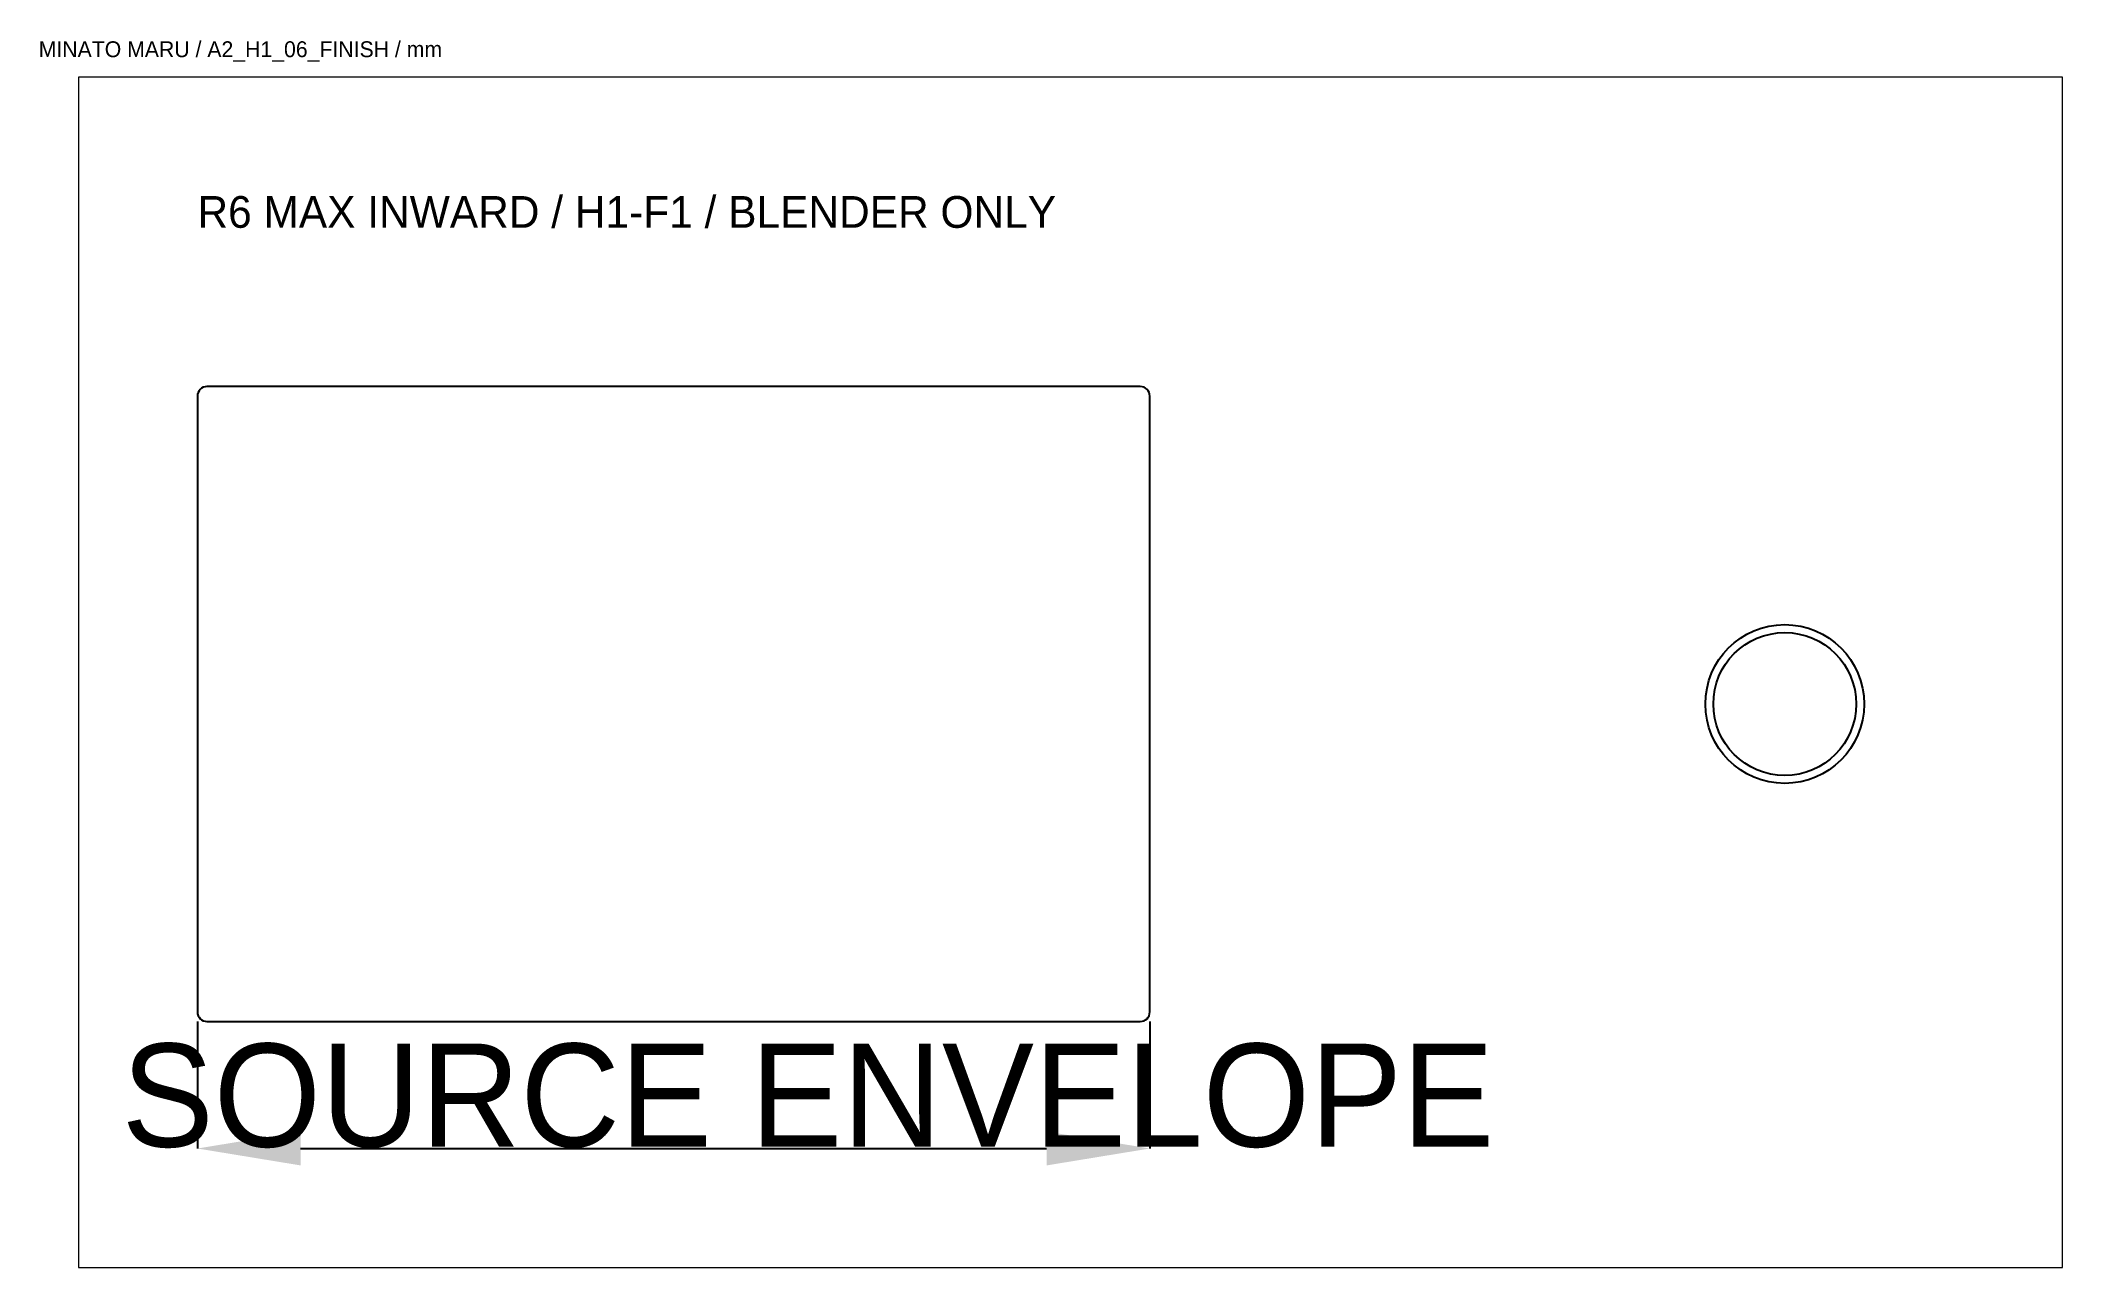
# Paper-space layout 'A2_H1_06_FINISH' of a CAD drawing. Header units: millimetres. Extents: x 20 to 530, y 80 to 389.
# The model-space entities are those that its viewports show. They can reach past a viewport. Long polylines and large blocks are cut down to what shows.
import ezdxf

# ---------------------------------------------------------------- set-up
doc = ezdxf.new("R2010")
doc.units = ezdxf.units.MM
doc.layers.add('DIMENSIONS', color=7, linetype='Continuous')
doc.layers.add('FINISH', color=4, linetype='Continuous')
doc.dimstyles.get("Standard").update_dxf_attribs({"dimtxt": 2.5, "dimasz": 2.5, "dimexe": 1.25, "dimexo": 0.625, "dimtad": 1, "dimcen": 2.5, "dimazin": 3, "dimtfac": 1, "dimtmove": 0, "dimatfit": 3})

# ---------------------------------------------------------------- blocks, each defined once
blk = doc.blocks.new('_CLOSEDFILLED')
at = {"color": 0, "linetype": 'BYBLOCK'}
blk.add_solid([(-1, 0.164), (0, 0), (-1, -0.164)], dxfattribs=at)
blk = doc.blocks.new('*D9')
for p, q in [((50000, 0), (50000, -80)), ((50600, 0), (50600, -80)), ((50065, -80), (50535, -80))]:
    blk.add_line(p, q)
at = {"layer": 'Defpoints'}
for p in [(50000, 0), (50600, 0), (50000, -80)]:
    blk.add_point(p, dxfattribs=at)
at = {"layer": 'DIMENSIONS', "xscale": 65, "yscale": 65, "rotation": 180}
blk.add_blockref('_CLOSEDFILLED', (50000, -80), dxfattribs=at)
at = {"layer": 'DIMENSIONS', "xscale": 65, "yscale": 65}
blk.add_blockref('_CLOSEDFILLED', (50600, -80), dxfattribs=at)
at = {"layer": 'DIMENSIONS', "insert": (50300, -46.875), "char_height": 65, "attachment_point": 5}
blk.add_mtext('600 SOURCE ENVELOPE', dxfattribs=at)

msp = doc.modelspace()

# ---------------------------------------------------------------- linework, layer by layer
at = {"layer": 'FINISH'}
for p, q in [((50594, 400), (50006, 400)), ((50000, 394), (50000, 6)), ((50600, 6), (50600, 394)), ((50006, 0), (50594, 0))]:
    msp.add_line(p, q, dxfattribs=at)
for radius in [50, 45]:
    msp.add_circle((51000, 200), radius, dxfattribs=at)
for centre, start, end in [((50006, 394), 90, 180), ((50594, 394), 0, 90), ((50006, 6), 180, 270), ((50594, 6), 270, 360)]:
    msp.add_arc(centre, 6, start, end, dxfattribs=at)

# ---------------------------------------------------------------- texts
msp.add_text('R6 MAX INWARD / H1-F1 / BLENDER ONLY', height=20, dxfattribs=at).set_placement((50000, 500))

# ---------------------------------------------------------------- dimensions: what is measured, and where the dimension line sits
at = {"layer": 'DIMENSIONS'}
dim = msp.add_linear_dim(base=(50000, -80), p1=(50000, 0), p2=(50600, 0), text='600 SOURCE ENVELOPE', dimstyle='Standard', override={"dimtxt": 65, "dimasz": 65}, dxfattribs=at)
dim.commit()
dim.dimension.update_dxf_attribs({"geometry": '*D9', "text_midpoint": (50300, -46.875)})

psp = doc.layouts.new('A2_H1_06_FINISH')

# ---------------------------------------------------------------- texts
psp.add_text('MINATO MARU / A2_H1_06_FINISH / mm', height=4).set_placement((20, 385))

# ---------------------------------------------------------------- viewports
at = {"layer": 'VIEWPORTS'}
psp.add_viewport(center=(280, 230), size=(500, 300), view_center_point=(50550, 220), view_height=750, dxfattribs=at)

doc.saveas('drawing.dxf')
